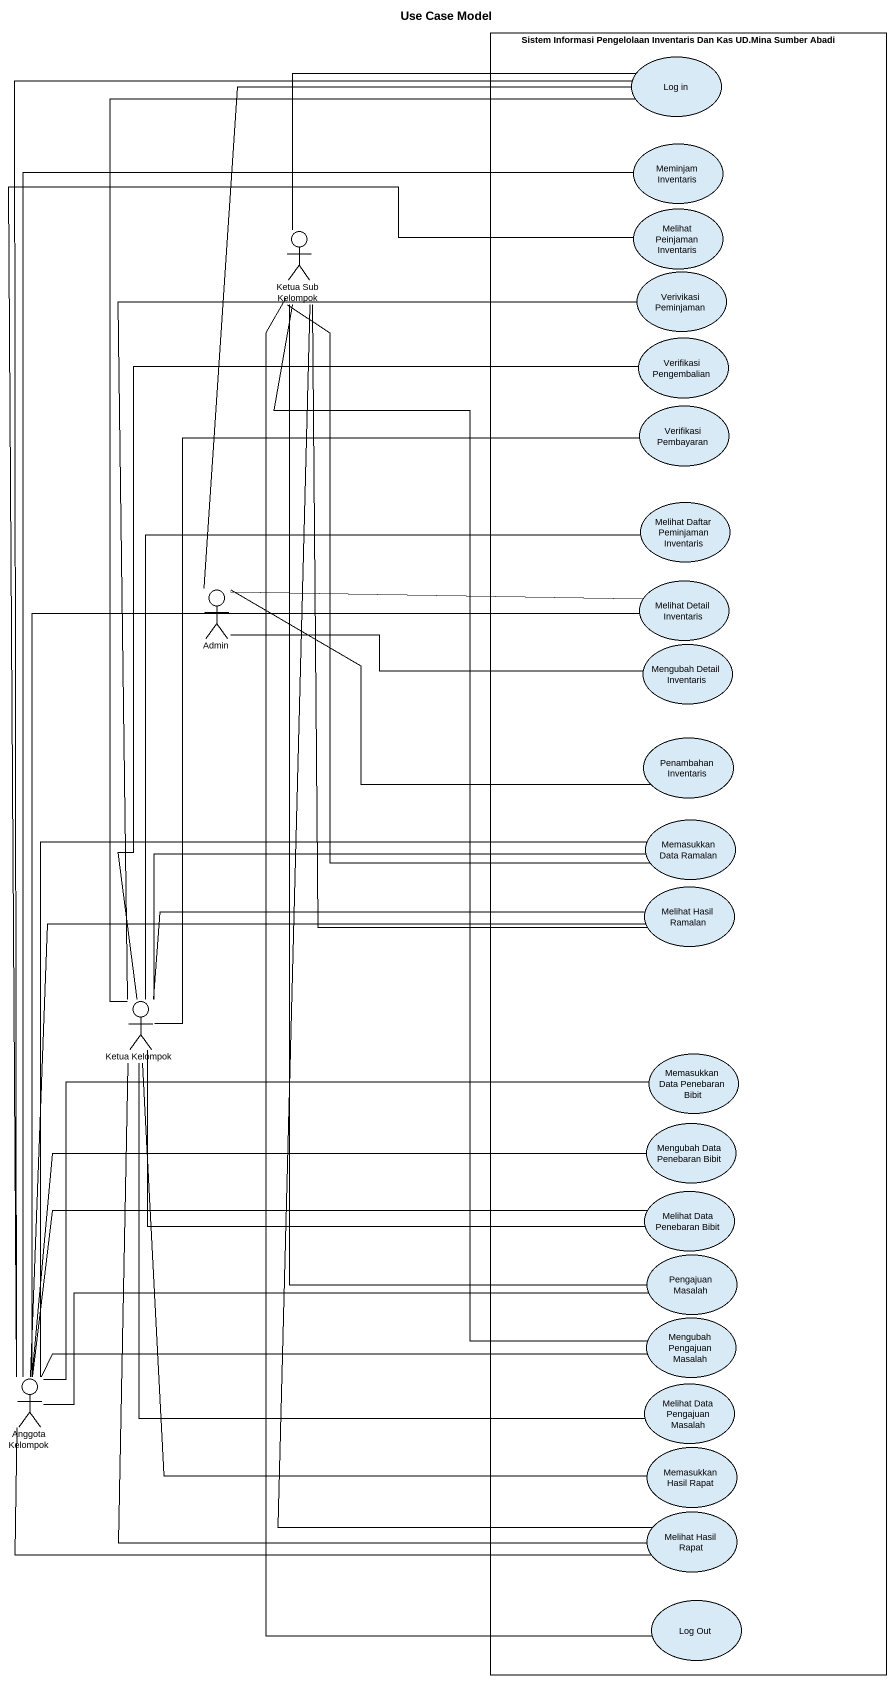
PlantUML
@startuml
title Use Case Model
rectangle "Sistem Informasi Pengelolaan Inventaris Dan Kas UD.Mina Sumber Abadi" as Sistem_Informasi {
  usecase "Log in" as Log_in
  usecase "Meminjam Inventaris" as Meminjam_Inventaris
  usecase "Melihat Peinjaman Inventaris" as Melihat_Peinjaman_Inventaris
  usecase "Verivikasi Peminjaman" as Verivikasi_Peminjaman
  usecase "Verifikasi Pengembalian" as Verifikasi_Pengembalian
  usecase "Verifikasi Pembayaran" as Verifikasi_Pembayaran
  usecase "Melihat Daftar Peminjaman Inventaris" as Melihat_Daftar_Peminjaman
  usecase "Melihat Detail Inventaris" as Melihat_Detail_Inventaris
  usecase "Mengubah Detail Inventaris" as Mengubah_Detail_Inventaris
  usecase "Penambahan Inventaris" as Penambahan_Inventaris
  usecase "Memasukkan Data Ramalan" as Memasukkan_Data_Ramalan
  usecase "Melihat Hasil Ramalan" as Melihat_Hasil_Ramalan
  usecase "Memasukkan Data Penebaran Bibit" as Memasukkan_Data_Penebaran
  usecase "Mengubah Data Penebaran Bibit" as Mengubah_Data_Penebaran
  usecase "Melihat Data Penebaran Bibit" as Melihat_Data_Penebaran_Bibit
  usecase "Pengajuan Masalah" as Pengajuan_Masalah
  usecase "Mengubah Pengajuan Masalah" as Mengubah_Pengajuan_Masalah
  usecase "Melihat Data Pengajuan Masalah" as Melihat_Data_Pengajuan
  usecase "Memasukkan Hasil Rapat" as Memasukkan_Hasil_Rapat
  usecase "Melihat Hasil Rapat" as Melihat_Hasil_Rapat
  usecase "Log Out" as Log_Out
}
actor "Ketua Sub Kelompok" as Ketua_Sub_Kelompok
actor Admin
actor "Ketua Kelompok" as Ketua_Kelompok
actor "Anggota Kelompok" as Anggota_Kelompok
Ketua_Sub_Kelompok -right- Log_in
Ketua_Sub_Kelompok -- Memasukkan_Data_Ramalan
Ketua_Sub_Kelompok -- Melihat_Hasil_Ramalan
Ketua_Sub_Kelompok -- Pengajuan_Masalah
Ketua_Sub_Kelompok -- Mengubah_Pengajuan_Masalah
Ketua_Sub_Kelompok -- Melihat_Hasil_Rapat
Ketua_Sub_Kelompok -- Log_Out
Admin -up- Log_in
Admin -right- Melihat_Detail_Inventaris
Admin -right- Mengubah_Detail_Inventaris
Admin -right- Penambahan_Inventaris
Ketua_Kelompok -up- Log_in
Ketua_Kelompok -up- Verivikasi_Peminjaman
Ketua_Kelompok -up- Verifikasi_Pengembalian
Ketua_Kelompok -up- Verifikasi_Pembayaran
Ketua_Kelompok -up- Melihat_Daftar_Peminjaman
Ketua_Kelompok -right- Memasukkan_Data_Ramalan
Ketua_Kelompok -right- Melihat_Hasil_Ramalan
Ketua_Kelompok -right- Melihat_Data_Penebaran_Bibit
Ketua_Kelompok -- Melihat_Data_Pengajuan
Ketua_Kelompok -- Memasukkan_Hasil_Rapat
Ketua_Kelompok -- Melihat_Hasil_Rapat
Anggota_Kelompok -up- Log_in
Anggota_Kelompok -up- Meminjam_Inventaris
Anggota_Kelompok -up- Melihat_Peinjaman_Inventaris
Anggota_Kelompok -up- Melihat_Detail_Inventaris
Anggota_Kelompok -up- Memasukkan_Data_Ramalan
Anggota_Kelompok -up- Melihat_Hasil_Ramalan
Anggota_Kelompok -right- Memasukkan_Data_Penebaran
Anggota_Kelompok -right- Mengubah_Data_Penebaran
Anggota_Kelompok -right- Melihat_Data_Penebaran_Bibit
Anggota_Kelompok -right- Pengajuan_Masalah
Anggota_Kelompok -right- Mengubah_Pengajuan_Masalah
Anggota_Kelompok -right- Melihat_Hasil_Rapat
@enduml
